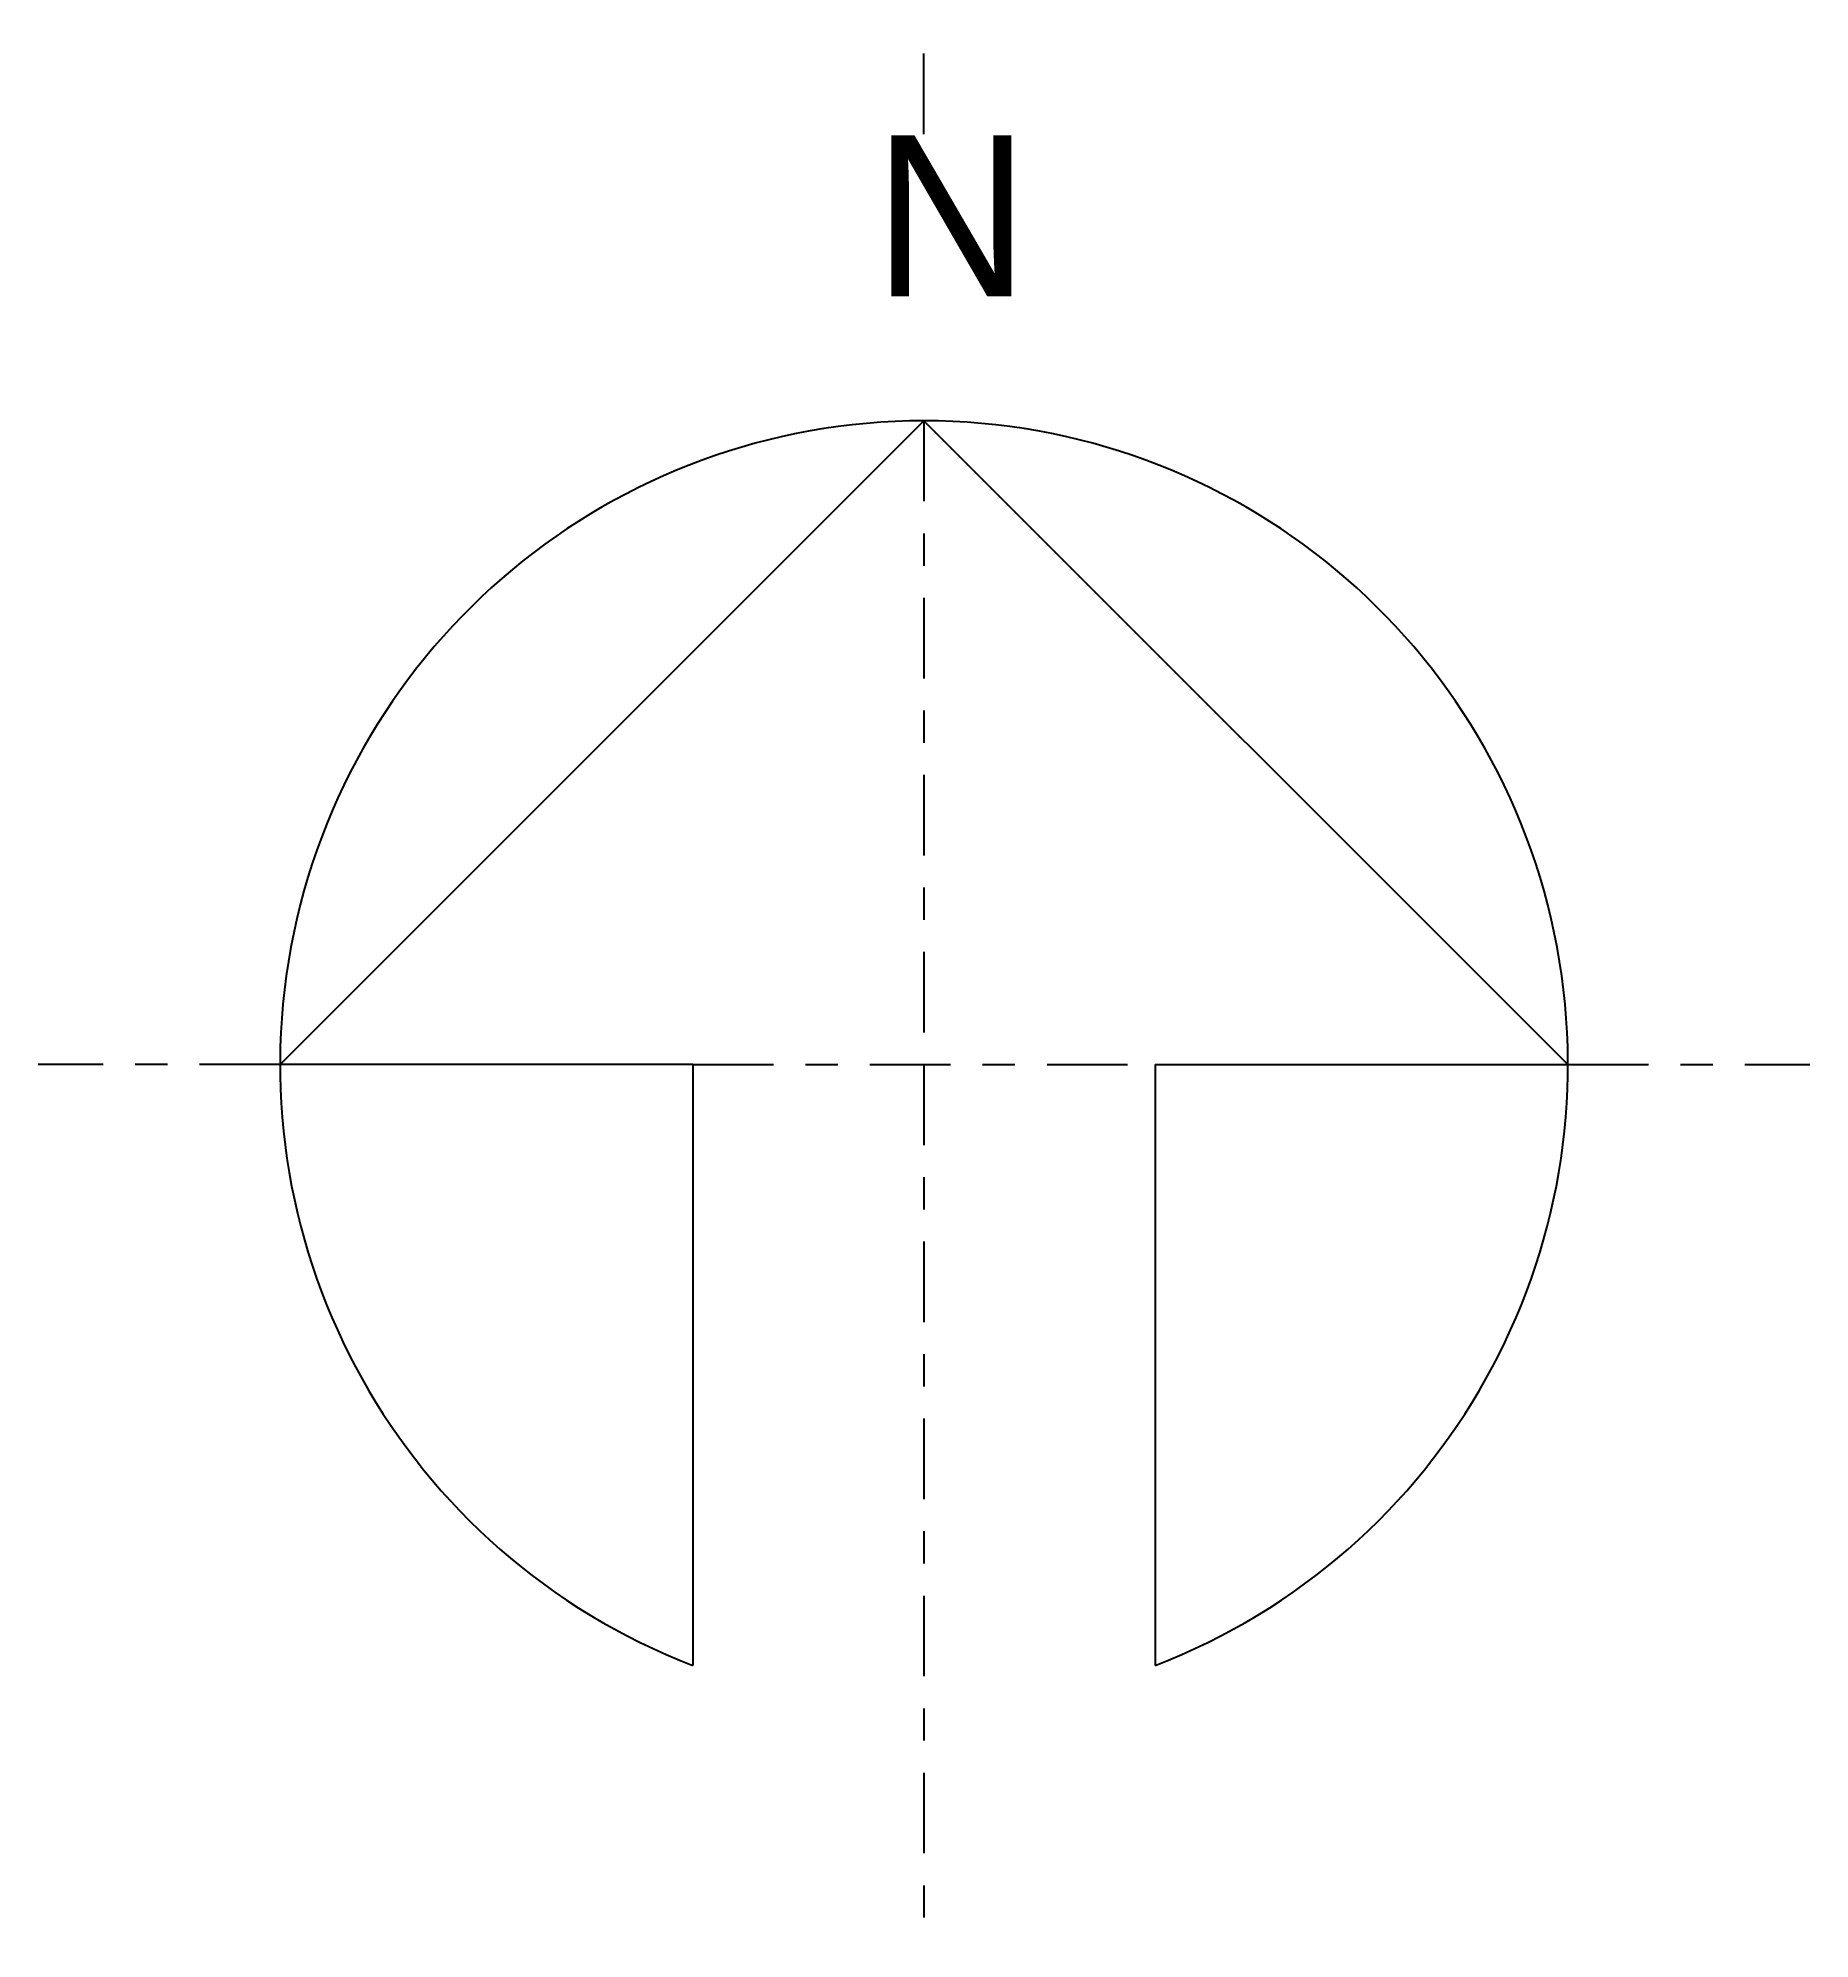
# Model space of a CAD drawing. Extents: x -2.75 to 2.75, y -2.72 to 3.19.
import ezdxf

# ---------------------------------------------------------------- set-up
doc = ezdxf.new("R2010")
doc.units = 0
doc.header["$LTSCALE"] = 0.2
doc.header["$MEASUREMENT"] = 0
doc.linetypes.add('CENTER', pattern=[2, 1.25, -0.25, 0.25, -0.25])
doc.layers.get('0').update_dxf_attribs({"linetype": 'CONTINUOUS'})

msp = doc.modelspace()

# ---------------------------------------------------------------- linework, layer by layer
at = {"linetype": 'CENTER'}
for p, q in [((0, 2.8907), (0, 3.1893)), ((0, 2), (0, 0)), ((-2, 0), (-2.752, 0)), ((2, 0), (2.752, 0)), ((-0.7178, 0), (0.7178, 0)), ((0, 0), (0, -2.7165))]:
    msp.add_line(p, q, dxfattribs=at)
at = {"linetype": 'Continuous'}
for p, q in [((0, 2), (-2, 0)), ((0, 2), (2, 0)), ((-0.7178, 0), (-2, 0)), ((-0.7178, 0), (-0.7178, -1.8668)), ((0.7178, 0), (0.7178, -1.8668)), ((0.7178, 0), (2, 0))]:
    msp.add_line(p, q, dxfattribs=at)
msp.add_arc((0, 0), 2, 291.03167, 248.96833, dxfattribs=at)

# ---------------------------------------------------------------- texts
at = {"linetype": 'CENTER'}
msp.add_text('N', height=0.5, dxfattribs=at).set_placement((-0.1568, 2.387))

doc.saveas('drawing.dxf')
